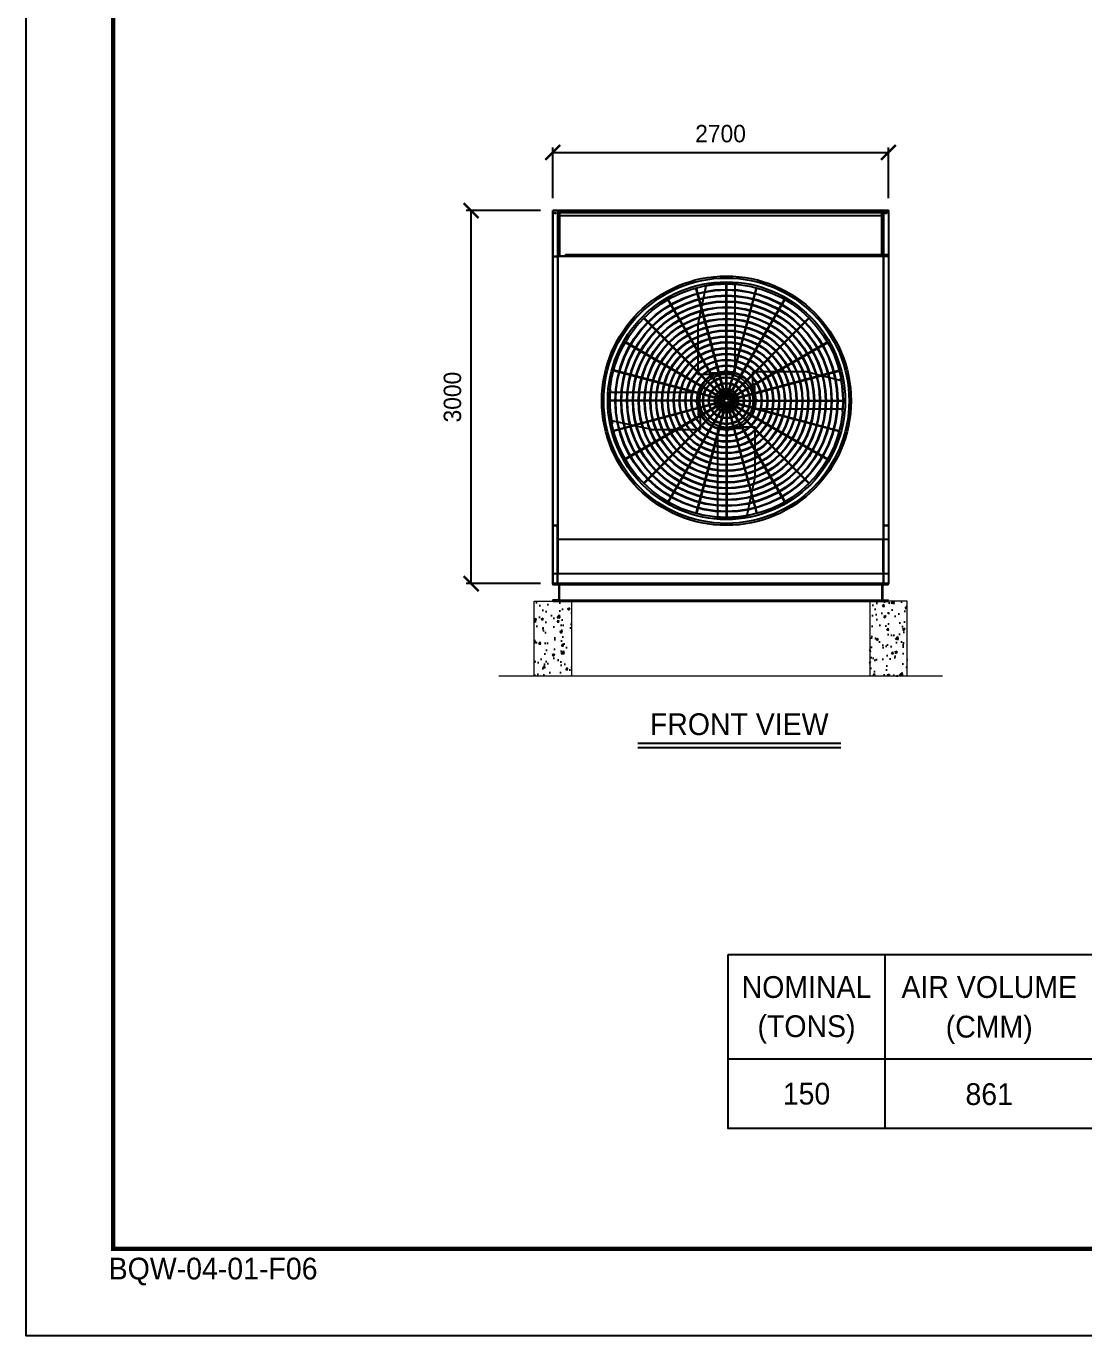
# Model space of a CAD drawing. Header units: millimetres. Extents: x 8833 to 38240, y 5836 to 26631.
# Drawn here: x 8833 to 17340, y 5836 to 16367 of the extents above; entities that cross this region are included whole.
import ezdxf
from ezdxf.enums import TextEntityAlignment as Align

# ---------------------------------------------------------------- set-up
doc = ezdxf.new("R2010")
doc.units = ezdxf.units.MM
doc.linetypes.add('CENTER', pattern=[2, 1.25, -0.25, 0.25, -0.25])
doc.linetypes.add('HIDDEN', pattern=[0.375, 0.25, -0.125])
for name, color, linetype in [('center', 1, 'CENTER'), ('LINE', 7, 'Continuous'), ('냉각탑', 4, 'Continuous'), ('냉각탑_box', 1, 'Continuous'), ('냉각탑_dim', 1, 'Continuous'), ('냉각탑_form', 1, 'Continuous'), ('냉각탑_text', 3, 'Continuous'), ('냉각탑_찬넬방진', 1, 'Continuous'), ('숨은선', 5, 'HIDDEN')]:
    doc.layers.add(name, color=color, linetype=linetype)
doc.styles.add('HY울릉도L', font='')
doc.styles.add('돋움', font='Dotum.ttf')
doc.styles.get('HY울릉도L').set_extended_font_data('HY울릉도L')
doc.dimstyles.new('성지DIM', dxfattribs={"dimtxt": 3.5, "dimasz": 3, "dimexe": 1, "dimexo": 2.5, "dimgap": 2, "dimtad": 1, "dimdec": 0, "dimzin": 3, "dimdsep": 46, "dimtxsty": 'HY울릉도L', "dimblk": 'ARCHTICK', "dimcen": -2, "dimclrd": 256, "dimclre": 256, "dimclrt": 7, "dimadec": 0, "dimazin": 0, "dimtfac": 1, "dimtdec": 0, "dimtofl": 0, "dimtmove": 0, "dimatfit": 3, "dimfxl": 1, "dimtolj": 1, "dimtzin": 0, "dimlwe": -1, "dimarcsym": 0})

# ---------------------------------------------------------------- blocks, each defined once
blk = doc.blocks.new('냉각탑form')
at = {"layer": 'Defpoints'}
blk.add_lwpolyline([(0, 297.07), (420.1, 297.07), (420.1, 0), (0, 0)], close=True, dxfattribs=at)
at = {"layer": '냉각탑_form', "const_width": 0.5}
blk.add_lwpolyline([(10, 287.07), (10, 10), (410.1, 10), (410.1, 287.07)], close=True, dxfattribs=at)
at = {"layer": '냉각탑_form', "style": '돋움'}
blk.add_text('BQW-04-01-F06', height=2.5006, dxfattribs=at).set_placement((9.48, 6.47))
blk = doc.blocks.new('_ArchTick')
at = {"color": 0, "linetype": 'ByBlock', "const_width": 0.15}
blk.add_lwpolyline([(-0.5, -0.5), (0.5, 0.5)], dxfattribs=at)
blk = doc.blocks.new('*D326')
at = {"layer": 'Defpoints', "color": 0, "transparency": 16777216}
for p in [(15768, 15352), (13068, 14884), (15768, 14884)]:
    blk.add_point(p, dxfattribs=at)
at = {"layer": '냉각탑_dim', "transparency": 16777216}
for p, q in [((13068, 14984), (13068, 15392)), ((15768, 14984), (15768, 15392))]:
    blk.add_line(p, q, dxfattribs=at)
at = {"layer": '냉각탑_dim', "lineweight": -2, "transparency": 16777216}
blk.add_line((13068, 15352), (15768, 15352), dxfattribs=at)
at = {"layer": '냉각탑_dim', "lineweight": -2, "transparency": 16777216, "xscale": 120, "yscale": 120, "zscale": 120, "rotation": 180}
blk.add_blockref('_ArchTick', (13068, 15352), dxfattribs=at)
at = {"layer": '냉각탑_dim', "lineweight": -2, "transparency": 16777216, "xscale": 120, "yscale": 120, "zscale": 120}
blk.add_blockref('_ArchTick', (15768, 15352), dxfattribs=at)
at = {"layer": '냉각탑_dim', "color": 7, "transparency": 16777216, "insert": (14418, 15502), "char_height": 140, "attachment_point": 5, "style": 'HY울릉도L'}
blk.add_mtext('\\A1;2700', dxfattribs=at)
blk = doc.blocks.new('*D327')
at = {"layer": 'Defpoints', "color": 0, "transparency": 16777216}
for p in [(12412, 14884), (13069, 14884), (13069, 11884)]:
    blk.add_point(p, dxfattribs=at)
at = {"layer": '냉각탑_dim', "transparency": 16777216}
for p, q in [((12969, 14884), (12372, 14884)), ((12969, 11884), (12372, 11884))]:
    blk.add_line(p, q, dxfattribs=at)
at = {"layer": '냉각탑_dim', "lineweight": -2, "transparency": 16777216}
blk.add_line((12412, 11884), (12412, 14884), dxfattribs=at)
at = {"layer": '냉각탑_dim', "lineweight": -2, "transparency": 16777216, "xscale": 120, "yscale": 120, "zscale": 120}
for p, rotation in [((12412, 14884), 90), ((12412, 11884), 270)]:
    blk.add_blockref('_ArchTick', p, dxfattribs=dict(at, rotation=rotation))
at = {"layer": '냉각탑_dim', "color": 7, "transparency": 16777216, "insert": (12262, 13384), "char_height": 140, "attachment_point": 5, "rotation": 90, "style": 'HY울릉도L'}
blk.add_mtext('\\A1;3000', dxfattribs=at)
blk = doc.blocks.new('A$C1FB73ED1')
for p, q in [((1261, 1340), (967, 2438)), ((1267, 1342), (972, 2440)), ((1277, 1343), (1277, 2480)), ((1283, 1343), (1283, 2480)), ((1293, 1342), (1588, 2440)), ((1299, 1340), (1593, 2438)), ((1246, 1333), (677, 2318)), ((1251, 1336), (683, 2321)), ((1309, 1336), (1877, 2321)), ((1314, 1333), (1883, 2318)), ((1233, 1322), (429, 2126)), ((1238, 1327), (434, 2131)), ((1322, 1327), (2126, 2131)), ((1327, 1322), (2131, 2126)), ((1224, 1309), (239, 1877)), ((1227, 1314), (242, 1883)), ((1333, 1314), (2318, 1883)), ((1336, 1309), (2321, 1877)), ((1218, 1293), (120, 1588)), ((1220, 1299), (122, 1593)), ((1340, 1299), (2438, 1593)), ((1342, 1293), (2440, 1588)), ((1217, 1283), (80, 1283)), ((1217, 1277), (80, 1277)), ((1218, 1267), (120, 972)), ((1220, 1261), (122, 967)), ((1224, 1251), (239, 683)), ((1227, 1246), (242, 677)), ((1233, 1238), (429, 434)), ((1238, 1233), (434, 429)), ((1246, 1227), (677, 242)), ((1251, 1224), (683, 239)), ((1261, 1220), (967, 122)), ((1267, 1218), (972, 120)), ((1277, 1217), (1277, 80)), ((1283, 1217), (1283, 80)), ((1293, 1218), (1588, 120)), ((1299, 1220), (1593, 122)), ((1309, 1224), (1877, 239)), ((1314, 1227), (1883, 242)), ((1322, 1233), (2126, 429)), ((1327, 1238), (2131, 434)), ((1333, 1246), (2318, 677)), ((1336, 1251), (2321, 683)), ((1340, 1261), (2438, 967)), ((1342, 1267), (2440, 972)), ((1343, 1283), (2480, 1283)), ((1343, 1277), (2480, 1277))]:
    blk.add_line(p, q)
for radius in [1280, 1260, 1220, 1200]:
    blk.add_circle((1280, 1280), radius)
at = {"ltscale": 5}
for radius in [1143, 1137, 1083, 1077, 1023, 1017, 963, 957, 903, 897, 843, 837, 783, 777, 723, 717, 663, 657, 603, 597, 543, 537, 483, 477, 423, 417, 363, 357, 303, 297, 243, 237, 183, 177, 123, 117, 63, 57, 40, 21]:
    blk.add_circle((1280, 1280), radius, dxfattribs=at)
at = {"color": 7}
blk.add_circle((1280, 1280), 274, dxfattribs=at)
at = {"layer": 'LINE', "color": 7}
for p, q in [((985, 2053), (1072, 2459)), ((1368, 2478), (1368, 1567)), ((985, 2053), (985, 1550)), ((1131, 1550), (985, 1550)), ((1131, 1550), (985, 1550)), ((1131, 1567), (1369, 1567)), ((1131, 1567), (1369, 1567)), ((1131, 1567), (1131, 1549)), ((1131, 1567), (1131, 1549)), ((1131, 1549), (1230, 1549)), ((1131, 1549), (1230, 1549)), ((1330, 1549), (1369, 1549)), ((1330, 1549), (1369, 1549)), ((1369, 1567), (1369, 1549)), ((1369, 1567), (1369, 1549)), ((2111, 1575), (1550, 1575)), ((1550, 1429), (1550, 1575)), ((1550, 1429), (1550, 1575)), ((2111, 1575), (2457, 1488)), ((84, 1368), (993, 1368)), ((84, 1368), (993, 1368)), ((993, 1131), (993, 1369)), ((993, 1131), (993, 1369)), ((993, 1369), (1011, 1369)), ((993, 1369), (1011, 1369)), ((993, 1131), (993, 1369)), ((993, 1131), (993, 1369)), ((993, 1369), (1011, 1369)), ((993, 1369), (1011, 1369)), ((1011, 1330), (1011, 1369)), ((1011, 1330), (1011, 1369)), ((1011, 1330), (1011, 1369)), ((1011, 1330), (1011, 1369)), ((1549, 1429), (1549, 1330)), ((1549, 1429), (1549, 1330)), ((1567, 1429), (1549, 1429)), ((1567, 1429), (1549, 1429)), ((1567, 1429), (1567, 1191)), ((1567, 1429), (1567, 1191)), ((1011, 1131), (1011, 1230)), ((1011, 1131), (1011, 1230)), ((1011, 1131), (1011, 1230)), ((1011, 1131), (1011, 1230)), ((1549, 1230), (1549, 1191)), ((1549, 1230), (1549, 1191)), ((993, 1131), (1011, 1131)), ((993, 1131), (1011, 1131)), ((993, 1131), (1011, 1131)), ((993, 1131), (1011, 1131)), ((1010, 1131), (1010, 985)), ((1010, 1131), (1010, 985)), ((1010, 1131), (1010, 985)), ((1010, 1131), (1010, 985)), ((1567, 1191), (1549, 1191)), ((1567, 1191), (1549, 1191)), ((2476, 1192), (1567, 1192)), ((509, 985), (103, 1072)), ((509, 985), (1010, 985)), ((509, 985), (1010, 985)), ((1230, 1011), (1191, 1011)), ((1191, 993), (1191, 1011)), ((1230, 1011), (1191, 1011)), ((1191, 993), (1191, 1011)), ((1429, 993), (1191, 993)), ((1429, 993), (1191, 993)), ((1192, 82), (1192, 993)), ((1429, 1011), (1330, 1011)), ((1429, 1011), (1330, 1011)), ((1429, 993), (1429, 1011)), ((1429, 993), (1429, 1011)), ((1429, 1010), (1575, 1010)), ((1429, 1010), (1575, 1010)), ((1575, 507), (1575, 1010)), ((1575, 507), (1488, 101)), ((1167, 83), (1167, 85)), ((1393, 83), (1393, 85)), ((1513, 104), (1513, 106))]:
    blk.add_line(p, q, dxfattribs=at)
for points in [[(1272, 1594), (1269, 1588), (1272, 1581), (1280, 1581), (1284, 1588), (1280, 1594)], [(1272, 1594), (1269, 1588), (1272, 1581), (1280, 1581), (1284, 1588), (1280, 1594)], [(966, 1272), (972, 1269), (979, 1272), (979, 1280), (972, 1284), (966, 1280)], [(966, 1272), (972, 1269), (979, 1272), (979, 1280), (972, 1284), (966, 1280)], [(966, 1272), (972, 1269), (979, 1272), (979, 1280), (972, 1284), (966, 1280)], [(966, 1272), (972, 1269), (979, 1272), (979, 1280), (972, 1284), (966, 1280)], [(1594, 1288), (1588, 1291), (1581, 1288), (1581, 1280), (1588, 1276), (1594, 1280)], [(1594, 1288), (1588, 1291), (1581, 1288), (1581, 1280), (1588, 1276), (1594, 1280)], [(1288, 966), (1291, 972), (1288, 979), (1280, 979), (1276, 972), (1280, 966)], [(1288, 966), (1291, 972), (1288, 979), (1280, 979), (1276, 972), (1280, 966)]]:
    blk.add_lwpolyline(points, close=True, dxfattribs=at)
for centre, radius in [((1191, 1559), 2), ((1191, 1559), 2), ((1231, 1559), 2), ((1231, 1559), 2), ((1276, 1588), 8.5), ((1276, 1588), 8.5), ((1350, 1559), 2), ((1350, 1559), 2), ((1001, 1350), 2), ((1001, 1350), 2), ((1001, 1350), 2), ((1001, 1350), 2), ((1559, 1369), 2), ((1559, 1369), 2), ((972, 1276), 8.5), ((972, 1276), 8.5), ((972, 1276), 8.5), ((972, 1276), 8.5), ((1001, 1231), 2), ((1001, 1231), 2), ((1001, 1231), 2), ((1001, 1231), 2), ((1559, 1329), 2), ((1559, 1329), 2), ((1559, 1210), 2), ((1559, 1210), 2), ((1588, 1284), 8.5), ((1588, 1284), 8.5), ((1001, 1191), 2), ((1001, 1191), 2), ((1001, 1191), 2), ((1001, 1191), 2), ((1210, 1001), 2), ((1210, 1001), 2), ((1284, 972), 8.5), ((1284, 972), 8.5), ((1329, 1001), 2), ((1329, 1001), 2), ((1369, 1001), 2), ((1369, 1001), 2)]:
    blk.add_circle(centre, radius, dxfattribs=at)
for centre, radius, start, end in [((1280, 1483), 1000, 83.5007, 103.4595), ((1280, 1483), 998, 83.4876, 103.487), ((1481, 1280), 998, 353.4876, 13.487), ((1481, 1280), 1000, 353.5007, 13.4595), ((1079, 1280), 1000, 173.5007, 193.4595), ((1079, 1280), 998, 173.4876, 193.487), ((1280, 1077), 998, 263.4876, 283.487), ((1280, 1077), 1000, 263.5007, 283.4595)]:
    blk.add_arc(centre, radius, start, end, dxfattribs=at)
blk = doc.blocks.new('3')
for p, q in [((14923, 14884), (13068, 14884)), ((13068, 14884), (13068, 11884)), ((13069, 14884), (13069, 14518)), ((13069, 14884), (13107, 14884)), ((13107, 14884), (13107, 14518)), ((13109, 14884), (13109, 14518)), ((13109, 14884), (15768, 14884)), ((13123, 14884), (13123, 14518)), ((13123, 14869), (15768, 14869)), ((14923, 14884), (15768, 14884)), ((15712, 14884), (15712, 14518)), ((15727, 14884), (15727, 14518)), ((15728, 14884), (15728, 14518)), ((15768, 14884), (15728, 14884)), ((15768, 14884), (15768, 14518)), ((15768, 14884), (15768, 11884)), ((13069, 14518), (13107, 14518)), ((13069, 14516), (13069, 12354)), ((13069, 14516), (13107, 14516)), ((13107, 14516), (13107, 12354)), ((13109, 14518), (15768, 14518)), ((13123, 14520), (13170, 14520)), ((13170, 14532), (15768, 14532)), ((13170, 14532), (13170, 14518)), ((15768, 14518), (15728, 14518)), ((15728, 14516), (15728, 12354)), ((15768, 14516), (15728, 14516)), ((15768, 14516), (15768, 12354)), ((13069, 12354), (13107, 12354)), ((13069, 12352), (13069, 12073)), ((13069, 11884), (13069, 12352)), ((13069, 12352), (13107, 12352)), ((13107, 11884), (13107, 12352)), ((13109, 12382), (13109, 12354)), ((15727, 12382), (15727, 12354)), ((15728, 12354), (15768, 12354)), ((15728, 12352), (15768, 12352)), ((15728, 12352), (15728, 11884)), ((15768, 12352), (15768, 12073)), ((15768, 12352), (15768, 11884)), ((13109, 11979), (13109, 12243)), ((13109, 12243), (15768, 12243)), ((15727, 11979), (15727, 12243)), ((13109, 11884), (13109, 11977)), ((15727, 11977), (15727, 11884)), ((13068, 11884), (14923, 11884)), ((15768, 11884), (13069, 11884)), ((13107, 11884), (13069, 11884)), ((13107, 11884), (13069, 11884)), ((14192, 11884), (13109, 11884)), ((15768, 11884), (13109, 11884)), ((15036, 11884), (14194, 11884)), ((15768, 11884), (14923, 11884)), ((14923, 11884), (15768, 11884)), ((15768, 11884), (15038, 11884)), ((15768, 11884), (15728, 11884)), ((15768, 11884), (15728, 11884))]:
    blk.add_line(p, q)
at = {"color": 7}
for p, q in [((13068, 14884), (14923, 14884)), ((13068, 14884), (13068, 11884)), ((13110, 14884), (13110, 11964)), ((15768, 14884), (14923, 14884)), ((15726, 14884), (15726, 11964)), ((15768, 14884), (15768, 11884)), ((15726, 14842), (13110, 14842)), ((15768, 11964), (13068, 11964)), ((13068, 11884), (14923, 11884)), ((15768, 11884), (14923, 11884)), ((15768, 11884), (14923, 11884))]:
    blk.add_line(p, q, dxfattribs=at)
at = {"ltscale": 500}
blk.add_lwpolyline([(13068, 14884), (15768, 14884), (15768, 11884), (13068, 11884)], close=True, dxfattribs=at)
for centre in [(13088, 14864), (15748, 14864)]:
    blk.add_circle(centre, 3)
at = {"layer": 'center'}
for p, q in [((15719, 14864), (15735, 14864)), ((15719, 14701), (15735, 14701)), ((15719, 14538), (15735, 14538))]:
    blk.add_line(p, q, dxfattribs=at)
at = {"layer": '냉각탑', "color": 6, "linetype": 'HIDDEN'}
for p, q in [((13069, 11884), (13069, 14884)), ((13426, 11884), (13069, 11884)), ((14924, 11884), (14305, 11884)), ((14901, 11884), (14329, 11884)), ((15768, 11884), (15503, 11884))]:
    blk.add_line(p, q, dxfattribs=at)
at = {"layer": '냉각탑', "ltscale": 30}
for q in [(13069, 14884), (15768, 11884)]:
    blk.add_line((13069, 11884), q, dxfattribs=at)
at = {"layer": '냉각탑_찬넬방진', "ltscale": 30}
for p, q in [((13069, 11884), (15581, 11884)), ((13069, 11884), (15581, 11884)), ((13121, 11876), (15765, 11876)), ((13069, 11748), (13069, 11743)), ((13069, 11743), (15768, 11743)), ((13069, 11743), (15768, 11743)), ((13121, 11751), (15765, 11751))]:
    blk.add_line(p, q, dxfattribs=at)
at = {"layer": '냉각탑_찬넬방진', "ltscale": 150}
for p, q in [((13069, 11884), (13121, 11884)), ((13069, 11879), (13069, 11884)), ((13069, 11884), (13121, 11884)), ((13069, 11884), (13121, 11884)), ((13069, 11879), (13069, 11884)), ((13069, 11884), (13121, 11884)), ((13072, 11876), (13112, 11876)), ((13072, 11876), (13112, 11876)), ((13116, 11872), (13116, 11754)), ((13121, 11884), (13121, 11743)), ((15768, 11884), (15715, 11884)), ((15768, 11884), (15715, 11884)), ((15768, 11884), (15715, 11884)), ((15715, 11884), (15715, 11743)), ((15768, 11884), (15715, 11884)), ((15720, 11872), (15720, 11754)), ((15765, 11876), (15723, 11876)), ((15765, 11876), (15723, 11876)), ((15768, 11879), (15768, 11884)), ((15768, 11879), (15768, 11884)), ((13069, 11748), (13069, 11743)), ((13121, 11743), (13069, 11743)), ((13112, 11751), (13072, 11751)), ((15715, 11743), (15768, 11743)), ((15723, 11751), (15765, 11751)), ((15768, 11748), (15768, 11743))]:
    blk.add_line(p, q, dxfattribs=at)
at = {"layer": '냉각탑_찬넬방진', "linetype": 'HIDDEN'}
for q in [(13069, 11884), (13092, 11884)]:
    blk.add_line((13989, 11884), q, dxfattribs=at)
at = {"layer": '냉각탑_찬넬방진', "ltscale": 150}
for centre, start, end in [((13072, 11879), 180, 270), ((13072, 11879), 180, 270), ((13112, 11872), 0, 90), ((13112, 11872), 0, 90), ((15723, 11872), 90, 180), ((15723, 11872), 90, 180), ((15765, 11879), 270, 0), ((15765, 11879), 270, 0), ((13072, 11748), 90, 180), ((13112, 11754), 270, 0), ((15723, 11754), 180, 270), ((15765, 11748), 0, 90)]:
    blk.add_arc(centre, 3.18, start, end, dxfattribs=at)
at = {"layer": '숨은선', "ltscale": 4}
for points in [[(13148, 14844, -0.005236), (13148, 14844, -0.005236)], [(15688, 14844, 0.005236), (15688, 14844, 0.005236)]]:
    blk.add_lwpolyline(points, format="xyb", dxfattribs=at)
at = {"layer": '냉각탑', "xscale": 0.7829768747821867, "yscale": 0.7829768747821867, "zscale": 0.7829768747821867}
blk.add_blockref('A$C1FB73ED1', (13463, 12353), dxfattribs=at)

msp = doc.modelspace()

# ---------------------------------------------------------------- hatches: boundary and pattern name
h = msp.add_hatch()
h.set_pattern_fill('AR-CONC', color=4)
h.set_pattern_definition([(50, (-852232.96, -336597.02), (182.18467, -15.939086), [19.05, -209.55]), (355, (-852232.96, -336597.02), (-35.24342, 191.056845), [15.24, -167.640584]), (100.451445, (-852217.78, -336598.35), (146.941247, 175.117752), [16.19001, -178.090245]), (46.1842, (-852232.96, -336546.22), (271.07904, -42.04233), [28.575, -314.325]), (96.635558, (-852210.37, -336549.72), (237.404134, 247.426125), [24.28502, -267.13561]), (351.18415, (-852232.96, -336546.22), (237.40413, 247.426125), [22.85997, -251.45973]), (21, (-852207.56, -336558.92), (151.614391, -102.265198), [19.05, -209.55]), (326, (-852207.56, -336558.92), (61.80203, 184.187966), [15.24, -167.64]), (71.451445, (-852194.93, -336567.44), (213.41642, 81.92277), [16.19001, -178.089938]), (37.5, (-852232.96, -336597.02), (3.0886033, 84.555039), [0, -165.608, 0, -170.18, 0, -168.275]), (7.5, (-852232.96, -336597.02), (66.8196625, 100.180575), [0, -97.028, 0, -161.798, 0, -64.135]), (327.5, (-852289.604, -336597.02), (135.590595, -5.728744), [0, -63.5, 0, -198.12, 0, -262.89]), (317.5, (-852315, -336597.02), (148.129181, 25.426491), [0, -82.55, 0, -131.572, 0, -186.69])])
h.paths.add_polyline_path([(13219, 11742.9), (12919, 11742.9), (12919, 11142.9), (13219, 11142.9)])
h = msp.add_hatch()
h.set_pattern_fill('AR-CONC', color=4)
h.set_pattern_definition([(50, (-852459.15, -336597.02), (182.18467, -15.939086), [19.05, -209.55]), (355, (-852459.15, -336597.02), (-35.24342, 191.056845), [15.24, -167.640584]), (100.451445, (-852443.97, -336598.35), (146.941247, 175.117752), [16.19001, -178.090245]), (46.1842, (-852459.15, -336546.22), (271.07904, -42.04233), [28.575, -314.325]), (96.635558, (-852436.56, -336549.72), (237.404134, 247.426125), [24.28502, -267.13561]), (351.18415, (-852459.15, -336546.22), (237.40413, 247.426125), [22.85997, -251.45973]), (21, (-852433.75, -336558.92), (151.614391, -102.265198), [19.05, -209.55]), (326, (-852433.75, -336558.92), (61.80203, 184.187966), [15.24, -167.64]), (71.451445, (-852421.11, -336567.44), (213.41642, 81.92277), [16.19001, -178.089938]), (37.5, (-852459.15, -336597.02), (3.0886033, 84.555039), [0, -165.608, 0, -170.18, 0, -168.275]), (7.5, (-852459.15, -336597.02), (66.8196625, 100.180575), [0, -97.028, 0, -161.798, 0, -64.135]), (327.5, (-852515.79, -336597.02), (135.590595, -5.728744), [0, -63.5, 0, -198.12, 0, -262.89]), (317.5, (-852541.19, -336597.02), (148.129181, 25.426491), [0, -82.55, 0, -131.572, 0, -186.69])])
h.paths.add_polyline_path([(15617.8, 11742.9), (15917.8, 11742.9), (15917.8, 11142.9), (15617.8, 11142.9)])

# ---------------------------------------------------------------- linework, layer by layer
at = {"lineweight": 5}
msp.add_line((12635.5, 11142.9), (16201.8, 11142.9), dxfattribs=at)
for points in [[(12919, 11142.9), (12919, 11742.9), (13219, 11742.9), (13219, 11142.9)], [(15917.8, 11142.9), (15917.8, 11742.9), (15617.8, 11742.9), (15617.8, 11142.9)]]:
    msp.add_lwpolyline(points, dxfattribs=at)
at = {"layer": '냉각탑_box'}
for p, q in [((13751.3, 10602.3), (15384.6, 10602.3)), ((13751.3, 10567.3), (15384.6, 10567.3)), ((15739.3, 8902.9), (15739.3, 7502.9)), ((15739.3, 8902.9), (15739.3, 7502.9)), ((14479.3, 8062.9), (29529.3, 8062.9)), ((14479.3, 8062.9), (29529.3, 8062.9))]:
    msp.add_line(p, q, dxfattribs=at)
msp.add_lwpolyline([(14479.3, 8902.9), (29529.3, 8902.9), (29529.3, 7502.9), (14479.3, 7502.9)], close=True, dxfattribs=at)
msp.add_lwpolyline([(14479.3, 8902.9), (29529.3, 8902.9), (29529.3, 7502.9), (14479.3, 7502.9)], close=True, dxfattribs=at)

# ---------------------------------------------------------------- block references
msp.add_blockref('3', (0, 0))
at = {"layer": '냉각탑_form', "xscale": 70, "yscale": 70, "zscale": 70}
msp.add_blockref('냉각탑form', (8833, 5835.7), dxfattribs=at)

# ---------------------------------------------------------------- texts
at = {"layer": '냉각탑_text', "style": '돋움'}
for s, p in [('FRONT VIEW', (14568, 10754)), ('NOMINAL', (15109.3, 8640.4)), ('AIR VOLUME', (16579.3, 8640.4)), ('AIR VOLUME', (16579.3, 8640.4)), ('(TONS)', (15109.3, 8325.4)), ('(CMM)', (16578.8, 8321.6)), ('(CMM)', (16578.8, 8321.6)), ('150', (15109.3, 7782.9)), ('861', (16578.8, 7779.1))]:
    msp.add_text(s, height=175, dxfattribs=at).set_placement(p, align=Align.MIDDLE_CENTER)

# ---------------------------------------------------------------- dimensions: what is measured, and where the dimension line sits
at = {"layer": '냉각탑_dim'}
dim = msp.add_linear_dim(base=(15767.8, 15352.3), p1=(13068, 14883.5), p2=(15767.8, 14883.5), dimstyle='성지DIM', override={"dimscale": 40}, dxfattribs=at)
dim.commit()
dim.dimension.update_dxf_attribs({"geometry": '*D326', "text_midpoint": (14417.9, 15502.3)})
dim = msp.add_linear_dim(base=(12411.8, 14883.5), p1=(13069, 11883.5), p2=(13069, 14883.5), angle=90, dimstyle='성지DIM', override={"dimscale": 40}, dxfattribs=at)
dim.commit()
dim.dimension.update_dxf_attribs({"geometry": '*D327', "text_midpoint": (12261.8, 13383.5)})

doc.saveas('drawing.dxf')
